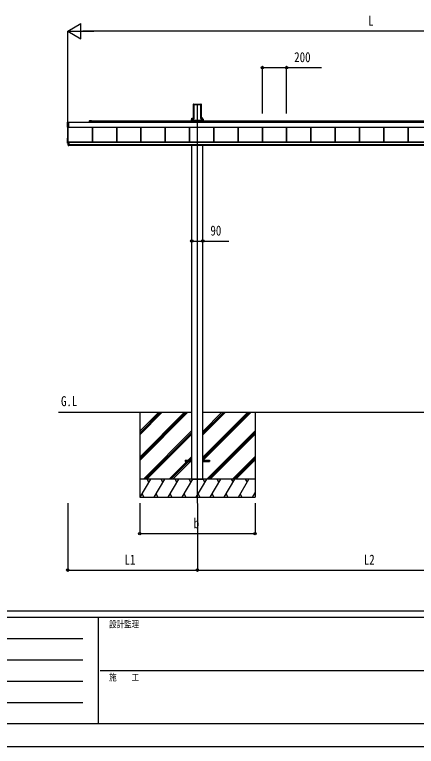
# Model space of a CAD drawing. Units: millimetres, scale not verified. Extents: x -10512 to 10512, y -7425 to 7425.
# Drawn here: x -3949 to -640, y -7425 to -1397 of the extents above; entities that cross this region are included whole.
import ezdxf
from ezdxf.enums import TextEntityAlignment as Align

# ---------------------------------------------------------------- set-up
doc = ezdxf.new("R2010")
doc.units = ezdxf.units.MM
doc.header["$LTSCALE"] = 30
for name, color, linetype in [('0-2_USER1', 3, 'Continuous'), ('0-3_YKK_12', 2, 'Continuous'), ('0-4_YKK_A1', 4, 'Continuous'), ('0-5_YKK_D', 6, 'Continuous'), ('0-6_YKK_ZWAK', 7, 'Continuous')]:
    doc.layers.add(name, color=color, linetype=linetype)
doc.styles.add('ＭＳ ゴシック', font='')
doc.styles.get('ＭＳ ゴシック').set_extended_font_data('MS Gothic')

msp = doc.modelspace()

# ---------------------------------------------------------------- linework, layer by layer
at = {"layer": '0-3_YKK_12'}
msp.add_line((-2444.42, -5422.5), (-2444.42, -2133.91), dxfattribs=at)
at = {"layer": '0-4_YKK_A1'}
for p, q in [((-2475.67, -2139.26), (-2475.67, -2255.93)), ((-2475.31, -2133.41), (-2475.65, -2138.91)), ((-2474.87, -2133.88), (-2475.31, -2133.41)), ((-2474.81, -2132.94), (-2472.77, -2132.94)), ((-2474.81, -2132.94), (-2474.37, -2133.41)), ((-2474.79, -2249.88), (-2474.79, -2134.76)), ((-2474.29, -2134.44), (-2474.29, -2249.56)), ((-2472.46, -2133.27), (-2472.77, -2132.94)), ((-2472.46, -2133.27), (-2416.38, -2133.27)), ((-2471.92, -2136.41), (-2416.92, -2136.41)), ((-2471.92, -2257.77), (-2471.92, -2136.41)), ((-2416.38, -2133.27), (-2416.07, -2132.94)), ((-2416.07, -2132.94), (-2414.03, -2132.94)), ((-2414.54, -2249.56), (-2414.54, -2134.44)), ((-2414.47, -2133.41), (-2414.03, -2132.94)), ((-2414.05, -2134.76), (-2414.05, -2249.88)), ((-2413.53, -2133.41), (-2413.97, -2133.88)), ((-2413.53, -2133.41), (-2413.18, -2138.91)), ((-2413.17, -2139.26), (-2413.17, -2255.93)), ((-3513.92, -2323.27), (-3513.92, -2282.25)), ((-3505.92, -2282.83), (1491.08, -2282.83)), ((-3332.92, -2282.83), (-3332.92, -2272.86)), ((-3330.42, -2270.36), (-3322.88, -2270.36)), ((-3330.42, -2272.86), (1301.83, -2272.86)), ((-3330.42, -2273.16), (-3330.42, -2282.83)), ((-3316.67, -2272.86), (-3330.12, -2272.86)), ((-3321.96, -2270.36), (-3316.67, -2270.36)), ((-2492.29, -2266.68), (-2492.29, -2267.18)), ((-2492.29, -2267.18), (-2491.82, -2267.18)), ((-2491.82, -2266.68), (-2491.82, -2259.8)), ((-2489.83, -2266.68), (-2491.82, -2266.68)), ((-2491.82, -2266.68), (-2491.82, -2267.18)), ((-2489.83, -2267.18), (-2491.82, -2267.18)), ((-2491.79, -2258.84), (-2476.78, -2258.84)), ((-2489.83, -2259.89), (-2489.83, -2266.68)), ((-2476.25, -2259.89), (-2489.83, -2259.89)), ((-2489.83, -2266.68), (-2399.01, -2266.68)), ((-2489.83, -2267.18), (-2399.01, -2267.18)), ((-2489.82, -2266.68), (-2489.82, -2267.18)), ((-2489.62, -2249.5), (-2475.67, -2249.5)), ((-2489.62, -2258.84), (-2489.62, -2249.5)), ((-2489.62, -2272.86), (-2489.62, -2267.18)), ((-2489.42, -2267.18), (-2489.42, -2272.86)), ((-2488.42, -2266.84), (-2400.42, -2266.84)), ((-2475.68, -2256.29), (-2475.78, -2257.9)), ((-2475.26, -2258.45), (-2474.88, -2252.36)), ((-2474.38, -2252.39), (-2474.76, -2258.48)), ((-2414.08, -2258.48), (-2414.45, -2252.39)), ((-2413.96, -2252.36), (-2413.58, -2258.45)), ((-2399.22, -2249.5), (-2413.17, -2249.5)), ((-2413.15, -2256.29), (-2413.05, -2257.9)), ((-2412.58, -2259.39), (-2399.01, -2259.39)), ((-2399.01, -2259.89), (-2412.58, -2259.89)), ((-2412.06, -2258.84), (-2397.05, -2258.84)), ((-2399.42, -2267.18), (-2399.42, -2272.86)), ((-2399.22, -2258.84), (-2399.22, -2249.5)), ((-2399.22, -2272.86), (-2399.22, -2267.18)), ((-2399.01, -2259.39), (-2399.01, -2259.89)), ((-2399.01, -2266.68), (-2399.01, -2259.89)), ((-2397.01, -2266.68), (-2399.01, -2266.68)), ((-2399.01, -2266.68), (-2399.01, -2267.18)), ((-2397.01, -2267.18), (-2399.01, -2267.18)), ((-2397.01, -2259.8), (-2397.01, -2266.68)), ((-2397.01, -2266.68), (-2397.01, -2267.18)), ((-2396.55, -2267.18), (-2397.01, -2267.18)), ((-2396.55, -2266.68), (-2396.55, -2267.18)), ((-3505.92, -2324.54), (-3513.45, -2324.08)), ((-3512.42, -2454.44), (-3512.42, -2324.14)), ((-3507.42, -2472.47), (-3507.42, -2324.45)), ((-3505.92, -2322.77), (1491.08, -2322.77)), ((-3505.92, -2323.01), (1491.08, -2323.01)), ((-3505.92, -2324.04), (-3505.92, -2324.54)), ((-3308.92, -2445.2), (-3308.92, -2323.01)), ((-3308.52, -2445.2), (-3308.52, -2323.01)), ((-3305.92, -2445.2), (-3305.92, -2323.01)), ((-3108.92, -2445.2), (-3108.92, -2323.01)), ((-3106.32, -2445.2), (-3106.32, -2323.01)), ((-3105.92, -2445.2), (-3105.92, -2323.01)), ((-2908.92, -2445.2), (-2908.92, -2323.01)), ((-2906.32, -2445.2), (-2906.32, -2323.01)), ((-2905.92, -2445.2), (-2905.92, -2323.01)), ((-2708.92, -2445.2), (-2708.92, -2323.01)), ((-2706.32, -2445.2), (-2706.32, -2323.01)), ((-2705.92, -2445.2), (-2705.92, -2323.01)), ((-2508.92, -2445.2), (-2508.92, -2323.01)), ((-2506.32, -2445.2), (-2506.32, -2323.01)), ((-2505.92, -2445.2), (-2505.92, -2323.01)), ((-2308.92, -2445.2), (-2308.92, -2323.01)), ((-2306.32, -2445.2), (-2306.32, -2323.01)), ((-2305.92, -2445.2), (-2305.92, -2323.01)), ((-2108.92, -2445.2), (-2108.92, -2323.01)), ((-2106.32, -2445.2), (-2106.32, -2323.01)), ((-2105.92, -2445.2), (-2105.92, -2323.01)), ((-1908.92, -2445.2), (-1908.92, -2323.01)), ((-1906.32, -2445.2), (-1906.32, -2323.01)), ((-1905.92, -2445.2), (-1905.92, -2323.01)), ((-1708.92, -2445.2), (-1708.92, -2323.01)), ((-1706.32, -2445.2), (-1706.32, -2323.01)), ((-1705.92, -2445.2), (-1705.92, -2323.01)), ((-1508.92, -2445.2), (-1508.92, -2323.01)), ((-1506.32, -2445.2), (-1506.32, -2323.01)), ((-1505.92, -2445.2), (-1505.92, -2323.01)), ((-1308.92, -2445.2), (-1308.92, -2323.01)), ((-1306.32, -2445.2), (-1306.32, -2323.01)), ((-1305.92, -2445.2), (-1305.92, -2323.01)), ((-1108.92, -2445.2), (-1108.92, -2323.01)), ((-1106.32, -2445.2), (-1106.32, -2323.01)), ((-1105.92, -2445.2), (-1105.92, -2323.01)), ((-908.92, -2445.2), (-908.92, -2323.01)), ((-906.32, -2445.2), (-906.32, -2323.01)), ((-905.92, -2445.2), (-905.92, -2323.01)), ((-708.92, -2445.2), (-708.92, -2323.01)), ((-706.32, -2445.2), (-706.32, -2323.01)), ((-705.92, -2445.2), (-705.92, -2323.01)), ((-3513.92, -2454.82), (-3513.92, -2413.79)), ((-3513.45, -2413.3), (-3512.42, -2413.23)), ((-3507.42, -2455.99), (-3513.45, -2455.63)), ((-3512.42, -2454.44), (-3507.42, -2454.44)), ((-3507.42, -2444.94), (-3503.92, -2444.94)), ((-3503.92, -2467.38), (-3507.42, -2467.38)), ((-3503.92, -2445.2), (1489.08, -2445.2)), ((-3503.92, -2447.21), (1489.08, -2447.21)), ((-3503.92, -2449.01), (1489.08, -2449.01)), ((-3503.92, -2449.01), (1489.08, -2449.01)), ((-3503.92, -2465.98), (1489.08, -2465.98)), ((-3507.42, -2474), (-3503.92, -2474)), ((-3503.92, -2472.47), (1489.08, -2472.47)), ((-2489.62, -5222.5), (-2489.62, -2472.47)), ((-2399.22, -5222.5), (-2399.22, -2472.47)), ((-3589.18, -4672.5), (-2489.62, -4672.5)), ((-2919.28, -4672.5), (-2919.28, -5372.5)), ((-2919.28, -5041.68), (-2550.1, -4672.5)), ((-2919.28, -5055.82), (-2535.95, -4672.5)), ((-2919.28, -5069.96), (-2521.81, -4672.5)), ((-2919.28, -4857.83), (-2733.94, -4672.5)), ((-2919.28, -4843.69), (-2748.09, -4672.5)), ((-2919.28, -4829.55), (-2762.23, -4672.5)), ((-2399.22, -4672.5), (384.38, -4672.5)), ((-2399.08, -5041.98), (-2029.6, -4672.5)), ((-2399.08, -5056.12), (-2015.45, -4672.5)), ((-2399.08, -4858.13), (-2213.44, -4672.5)), ((-2399.08, -4843.99), (-2227.59, -4672.5)), ((-2399.08, -4829.85), (-2241.73, -4672.5)), ((-2396.82, -5068), (-2001.31, -4672.5)), ((-1969.28, -4672.5), (-1969.28, -5372.5)), ((-2887.97, -5222.5), (-2489.48, -4824.01)), ((-2873.83, -5222.5), (-2489.48, -4838.15)), ((-2859.68, -5222.5), (-2489.48, -4852.3)), ((-2367.47, -5222.5), (-1969.28, -4824.31)), ((-2353.33, -5222.5), (-1969.28, -4838.45)), ((-2339.18, -5222.5), (-1969.28, -4852.6)), ((-2521.33, -5068), (-2489.48, -5036.14)), ((-2507.19, -5068), (-2489.48, -5050.28)), ((-2155.33, -5222.5), (-1969.28, -5036.44)), ((-2141.19, -5222.5), (-1969.28, -5050.58)), ((-2675.83, -5222.5), (-2530.33, -5077)), ((-2661.69, -5222.5), (-2516.19, -5077)), ((-2647.55, -5222.5), (-2502.05, -5077)), ((-2544.48, -5068), (-2544.48, -5077)), ((-2544.48, -5068), (-2489.48, -5068)), ((-2544.48, -5077), (-2489.48, -5077)), ((-2493.05, -5068), (-2489.48, -5064.43)), ((-2399.48, -5068), (-2344.48, -5068)), ((-2399.48, -5077), (-2344.48, -5077)), ((-2344.48, -5068), (-2344.48, -5077)), ((-2127.05, -5222.5), (-1969.28, -5064.73)), ((-1969.28, -5222.5), (-2919.28, -5222.5)), ((-2915, -5372.5), (-2828.4, -5222.5)), ((-2843.4, -5248.48), (-2858.4, -5222.5)), ((-2799.53, -5372.5), (-2712.93, -5222.5)), ((-2727.93, -5248.48), (-2742.93, -5222.5)), ((-2684.06, -5372.5), (-2597.46, -5222.5)), ((-2612.46, -5248.48), (-2627.46, -5222.5)), ((-2568.59, -5372.5), (-2481.99, -5222.5)), ((-2496.99, -5248.48), (-2511.99, -5222.5)), ((-2489.62, -5222.5), (-2399.22, -5222.5)), ((-2453.12, -5372.5), (-2366.52, -5222.5)), ((-2381.52, -5248.48), (-2396.52, -5222.5)), ((-2337.65, -5372.5), (-2251.05, -5222.5)), ((-2266.05, -5248.48), (-2281.05, -5222.5)), ((-2222.18, -5372.5), (-2135.58, -5222.5)), ((-2165.58, -5222.5), (-2150.58, -5248.48)), ((-2106.71, -5372.5), (-2020.11, -5222.5)), ((-2050.11, -5222.5), (-2035.11, -5248.48)), ((-2900, -5346.52), (-2885, -5372.5)), ((-2784.53, -5346.52), (-2769.53, -5372.5)), ((-2669.06, -5346.52), (-2654.06, -5372.5)), ((-2553.59, -5346.52), (-2538.59, -5372.5)), ((-2438.12, -5346.52), (-2423.12, -5372.5)), ((-2322.65, -5346.52), (-2307.65, -5372.5)), ((-2207.18, -5346.52), (-2192.18, -5372.5)), ((-2091.71, -5346.52), (-2076.71, -5372.5)), ((-1991.24, -5372.5), (-1969.28, -5334.46)), ((-1976.24, -5346.52), (-1969.28, -5358.58)), ((-2919.28, -5372.5), (-1969.28, -5372.5))]:
    msp.add_line(p, q, dxfattribs=at)
for points in [[(-3513.45, -2281.75), (-3505.92, -2281.29), (-3505.92, -2281.79), (-3505.92, -2324.04)], [(-2492.29, -2259.33), (-2492.29, -2266.68), (-2491.82, -2266.68)], [(-2489.83, -2259.89), (-2489.83, -2259.39), (-2476.25, -2259.39)], [(-2396.55, -2259.33), (-2396.55, -2266.68), (-2397.01, -2266.68)], [(-3507.42, -2444.94), (-3507.42, -2467.38), (-3507.42, -2474)], [(-3504.42, -2444.94), (-3504.42, -2467.38), (-3504.42, -2474)], [(-3503.92, -2444.94), (-3503.92, -2467.38), (-3503.92, -2474)]]:
    msp.add_lwpolyline(points, dxfattribs=at)
for centre, radius, start, end in [((-3513.42, -2282.25), 0.497, 93.16944, 179.94772), ((-3330.42, -2272.86), 2.5, 90, 180), ((-3330.12, -2273.16), 0.3, 90, 180), ((-3322.88, -2270.56), 0.2, 23.57818, 90), ((-3322.42, -2270.36), 0.3, 203.57818, 336.42182), ((-3321.96, -2270.56), 0.2, 90, 156.42182), ((-3316.67, -2271.61), 1.25, 270, 90), ((-2491.32, -2259.8), 0.501, 90.24971, 179.75029), ((-2397.51, -2259.8), 0.501, 0.24971, 89.75029), ((-3513.05, -2323.31), 0.873, 177.74142, 242.53793), ((-3513.42, -2413.79), 0.497, 93.16944, 179.94772), ((-3513.05, -2454.85), 0.873, 177.74142, 242.53793)]:
    msp.add_arc(centre, radius, start, end, dxfattribs=at)
for centre, major_axis, ratio, start_param, end_param in [((-2475.62, -2138.91), (0.031, 0.5), 0.061627, 1.5746234, 2.3600215), ((-2474.81, -2133.45), (0.346, -0.364), 0.996462, 2.3838095, 3.8892836), ((-2475.09, -2136.91), (0.22, 3.04), 0.070684, 5.5043854, 6.2286971), ((-2474.6, -2136.94), (0.22, 3.54), 0.060877, 5.5025319, 6.2268436), ((-2414.24, -2136.94), (-0.22, 3.54), 0.060877, 0.0563417, 0.7806534), ((-2413.74, -2136.91), (-0.22, 3.04), 0.070684, 0.0544883, 0.7787999), ((-2414.03, -2133.45), (-0.346, -0.364), 0.996462, 2.3939017, 3.8993758), ((-2413.21, -2138.91), (-0.031, 0.5), 0.061627, 3.9231638, 4.7085619), ((-2491.79, -2259.34), (0.355, -0.355), 0.99628, 2.358058, 3.9251274), ((-2489.83, -2259.8), (2, 0), 0.045872, 3.2026792, 4.712389), ((-2489.83, -2259.3), (1.5, 0), 0.061163, 3.2026792, 4.712389), ((-2476.78, -2257.83), (0.691, -0.728), 0.996462, 5.5254021, 7.0308762), ((-2476.26, -2258.38), (-0.693, 0.73), 0.992955, 2.3838095, 3.8892836), ((-2476.26, -2258.38), (1.04, -1.09), 0.996462, 5.5254021, 7.0308762), ((-2475.71, -2256.29), (0.031, 0.5), 0.061627, 4.716216, 5.5016142), ((-2475.09, -2252.36), (0.22, 3.5), 0.061627, 4.716216, 5.5016142), ((-2474.6, -2252.39), (0.22, 4), 0.053972, 4.7153191, 5.5007173), ((-2414.24, -2252.39), (-0.22, 4), 0.053972, 0.782468, 1.5678662), ((-2412.58, -2258.38), (-1.04, -1.09), 0.996462, 5.5354944, 7.0409685), ((-2413.74, -2252.36), (-0.22, 3.5), 0.061627, 0.7815711, 1.5669693), ((-2412.58, -2258.38), (0.693, 0.73), 0.992955, 2.3939017, 3.8993758), ((-2413.12, -2256.29), (-0.031, 0.5), 0.061627, 0.7815711, 1.5669693), ((-2412.06, -2257.83), (-0.691, -0.728), 0.996462, 5.5354944, 7.0409685), ((-2399.01, -2259.3), (1.5, 0), 0.061163, 4.712389, 6.2220988), ((-2399.01, -2259.8), (2, 0), 0.045872, 4.712389, 6.2220988), ((-2397.05, -2259.34), (-0.355, -0.355), 0.99628, 2.358058, 3.9251274)]:
    msp.add_ellipse(centre, major_axis=major_axis, ratio=ratio, start_param=start_param, end_param=end_param, dxfattribs=at)
at = {"layer": '0-5_YKK_D'}
for p, q in [((-3512.42, -1533.27), (-3404.16, -1470.77)), ((-3404.16, -1595.77), (-3404.16, -1470.77)), ((-3512.42, -2282.43), (-3512.42, -1532.27)), ((-3512.42, -1533.27), (-3404.16, -1595.77)), ((-3512.42, -1533.27), (-3295.91, -1533.27)), ((1372.58, -1533.27), (-3387.42, -1533.27)), ((-1908.92, -2210.37), (-1908.92, -1832.27)), ((-1708.92, -2210.37), (-1708.92, -1832.27)), ((-3512.42, -5422.5), (-3512.42, -5973.5)), ((-2919.28, -5422.5), (-2919.28, -5673.5)), ((-2444.42, -5423.5), (-2444.42, -5973.5)), ((-2444.42, -5423.5), (-2444.42, -5973.5)), ((-1969.28, -5422.5), (-1969.28, -5673.5)), ((-2919.28, -5672.5), (-1969.28, -5672.5)), ((-3512.42, -5972.5), (-2444.42, -5972.5)), ((-2444.42, -5972.5), (429.58, -5972.5))]:
    msp.add_line(p, q, dxfattribs=at)
for points in [[(-1908.92, -1833.27), (-1708.92, -1833.27), (-1422.42, -1833.27)], [(-2489.62, -3261.87), (-2399.22, -3261.87), (-2184.72, -3261.87)]]:
    msp.add_lwpolyline(points, dxfattribs=at)
for centre in [(-1908.92, -1833.27), (-1708.92, -1833.27), (-2489.62, -3261.87), (-2399.22, -3261.87), (-2919.28, -5672.5), (-1969.28, -5672.5), (-3512.42, -5972.5), (-2444.42, -5972.5), (-2444.42, -5972.5)]:
    msp.add_circle(centre, 10.62, dxfattribs=at)
at = {"layer": '0-6_YKK_ZWAK'}
for p, q in [((9737.55, -6312.5), (-9762.45, -6312.5)), ((-3262.45, -6362.5), (-9762.45, -6362.5)), ((-3262.45, -6362.5), (-3262.45, -7237.5)), ((-12.45, -6362.5), (-3262.45, -6362.5)), ((-9656.2, -6537.5), (-3387.45, -6537.5)), ((-9656.2, -6712.5), (-3387.45, -6712.5)), ((-3243.7, -6800), (-12.45, -6800)), ((-9656.2, -6887.5), (-3387.45, -6887.5)), ((-9656.2, -7062.5), (-3387.45, -7062.5)), ((-9762.45, -7237.5), (-3262.45, -7237.5)), ((-3262.45, -7237.5), (-12.45, -7237.5))]:
    msp.add_line(p, q, dxfattribs=at)
msp.add_lwpolyline([(-10512.5, -7425), (10512.5, -7425), (10512.5, 7425), (-10512.5, 7425)], close=True, dxfattribs=at)

# ---------------------------------------------------------------- texts
at = {"layer": '0-2_USER1', "style": 'ＭＳ ゴシック', "width": 0.8}
msp.add_text('G.L', height=82.48, dxfattribs=at).set_placement((-3567.7, -4647.19), align=Align.BOTTOM_LEFT)
at = {"layer": '0-5_YKK_D', "style": 'ＭＳ ゴシック', "width": 0.8}
for s, p in [('L', (-1037.42, -1513.27)), ('200', (-1646.42, -1813.27)), ('90', (-2336.72, -3241.87)), ('b', (-2474.28, -5652.5)), ('L1', (-3044.42, -5952.5)), ('L2', (-1073.42, -5952.5))]:
    msp.add_text(s, height=82.48, dxfattribs=at).set_placement(p, align=Align.BOTTOM_LEFT)
at = {"layer": '0-6_YKK_ZWAK', "style": 'ＭＳ ゴシック', "width": 0.8}
for s, p in [('設計監理', (-3170.78, -6462.5)), ('施\u3000\u3000工', (-3170.78, -6900))]:
    msp.add_text(s, height=54.99, dxfattribs=at).set_placement(p, align=Align.BOTTOM_LEFT)

doc.saveas('drawing.dxf')
